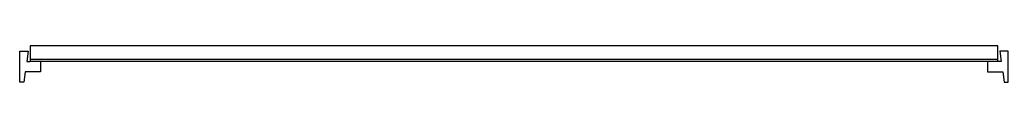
# Model space of a CAD drawing. Header units: millimetres. Extents: x 0 to 2390, y -74 to 14.
import ezdxf

# ---------------------------------------------------------------- set-up
doc = ezdxf.new("R2010")
doc.units = ezdxf.units.MM
doc.layers.add('KwikScaf Matrix', color=7, linetype='Continuous')

# ---------------------------------------------------------------- blocks, each defined once
blk = doc.blocks.new('2D Transom 2.4 Metre')
at = {"color": 0, "extrusion": (0, 1, -1.83691e-16)}
for p, q in [((0, -25), (0, 50)), ((0, 50), (20, 50)), ((20, 50), (16.7, 25)), ((2365, 63), (25, 63)), ((25, 63), (25, 30)), ((2365, 30), (2365, 63)), ((2370, 50), (2373.3, 25)), ((2390, 50), (2370, 50)), ((2390, -25), (2390, 50)), ((16.7, 25), (25, 25)), ((2365, 30), (25, 30)), ((25, 30), (25, 25)), ((2365, 25), (25, 25)), ((50, 25), (50, 0)), ((2340, 25), (2340, 0)), ((2365, 25), (2365, 30)), ((2373.3, 25), (2365, 25)), ((13.3, 0), (10, -25)), ((50, 0), (13.3, 0)), ((2340, 0), (2376.7, 0)), ((2376.7, 0), (2380, -25)), ((10, -25), (0, -25)), ((2380, -25), (2390, -25))]:
    blk.add_line(p, q, dxfattribs=at)

msp = doc.modelspace()

# ---------------------------------------------------------------- block references
at = {"layer": 'KwikScaf Matrix'}
msp.add_blockref('2D Transom 2.4 Metre', (0, -49), dxfattribs=at)

doc.saveas('drawing.dxf')
